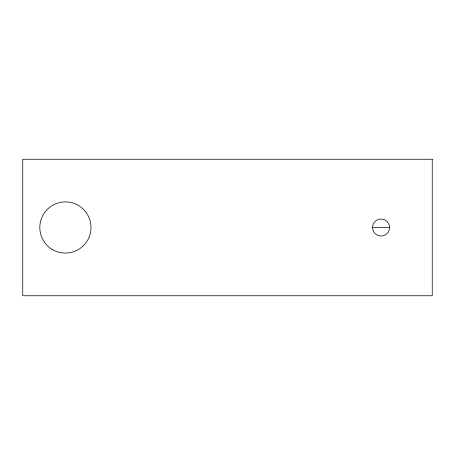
<?xml version="1.0" encoding="UTF-8"?>
<svg xmlns="http://www.w3.org/2000/svg" width="455" height="455" viewBox="0 0 455 455"><rect width="100%" height="100%" fill="white"/><g stroke="black" fill="none" stroke-linecap="round" stroke-linejoin="round"><path stroke-width="0.68" d="M372.531 227.5L389.594 227.5A8.531 8.531 0 0 1 376.797 234.888A8.531 8.531 0 0 1 376.797 220.112A8.531 8.531 0 0 1 389.594 227.5M432.25 159.25L22.75 159.25L22.75 295.75L432.25 295.75L432.25 159.25M52.609 249.664A25.594 25.594 0 0 0 91 227.5A25.594 25.594 0 0 0 52.609 205.336A25.594 25.594 0 0 0 52.609 249.664"/></g></svg>
